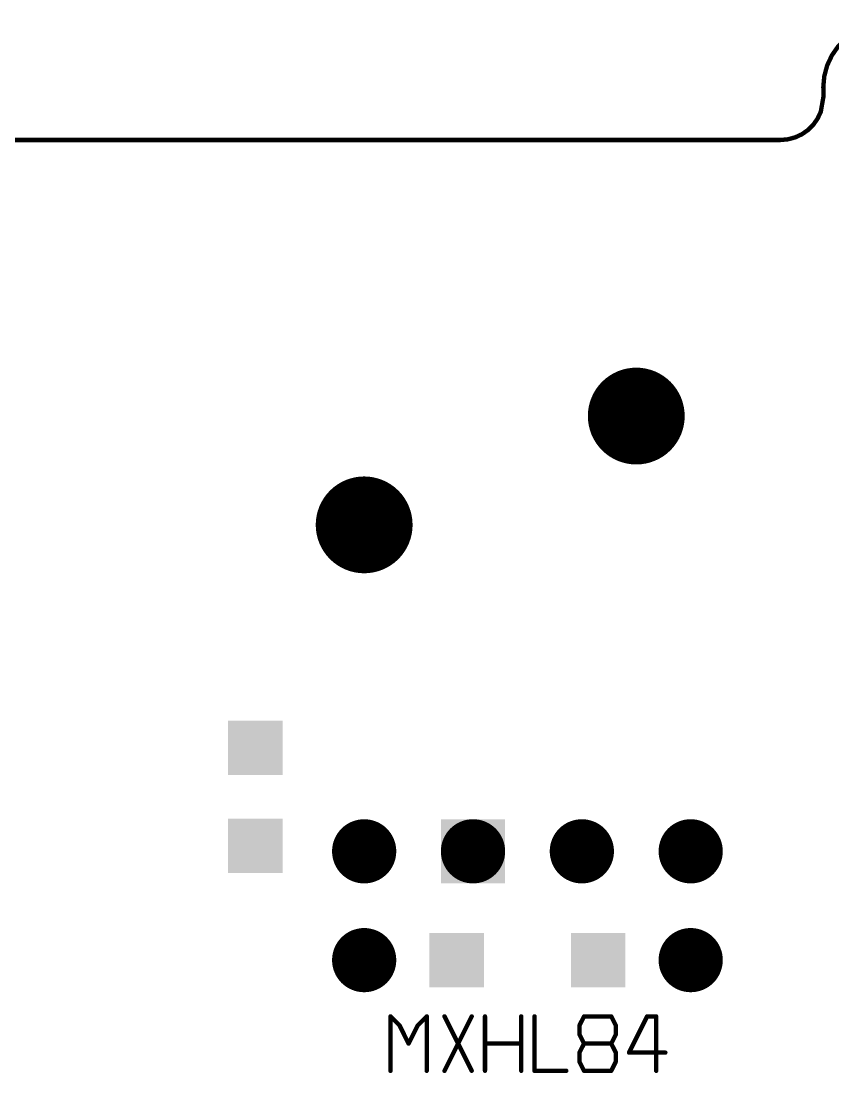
# Model space of a CAD drawing. Header units: millimetres. Extents: x 451 to 799, y 260 to 388.
# Drawn here: x 715.48 to 734.43, y 360.73 to 385.29 of the extents above; entities that cross this region are included whole.
import ezdxf

# ---------------------------------------------------------------- set-up
doc = ezdxf.new("R2010")
doc.units = ezdxf.units.MM
for name, color, linetype in [('3_A_', 4, 'Continuous'), ('4_A_', 54, 'Continuous'), ('5_A_', 7, 'Continuous'), ('8_A_', 3, 'Continuous')]:
    doc.layers.add(name, color=color, linetype=linetype)

# ---------------------------------------------------------------- blocks, each defined once
blk = doc.blocks.new('D24ROUND1_4986X1_4986')
blk.add_lwpolyline([(0.37465, 0, 0.7493, 0.7493, 1), (-0.37465, 0, 0.7493, 0.7493, 1), (0.37465, 0, 0.7493, 0.7493, 0)], format="xyseb")
blk = doc.blocks.new('D25ROUND2_2606X2_2606')
blk.add_lwpolyline([(0.56515, 0, 1.1303, 1.1303, 1), (-0.56515, 0, 1.1303, 1.1303, 1), (0.56515, 0, 1.1303, 1.1303, 0)], format="xyseb")
blk = doc.blocks.new('D16SQUARE1_27X1_27')
blk.add_solid([(-0.635, -0.635), (0.635, -0.635), (-0.635, 0.635), (0.635, 0.635)])
blk = doc.blocks.new('D41SQUARE1_4986X1_4986')
blk.add_solid([(-0.7493, -0.7493), (0.7493, -0.7493), (-0.7493, 0.7493), (0.7493, 0.7493)])

msp = doc.modelspace()

# ---------------------------------------------------------------- linework, layer by layer
at = {"layer": '5_A_'}
for points in [[(724.316, 361.843, 0.102, 0.102, 0), (724.105, 362.054, 0.102, 0.102, 0)], [(724.105, 362.054, 0.102, 0.102, 0), (724.105, 360.784, 0.102, 0.102, 0)], [(724.951, 362.054, 0.102, 0.102, 0), (724.74, 361.843, 0.102, 0.102, 0)], [(724.951, 360.784, 0.102, 0.102, 0), (724.951, 362.054, 0.102, 0.102, 0)], [(726, 360.784, 0.102, 0.102, 0), (725.365, 362.054, 0.102, 0.102, 0)], [(726, 362.054, 0.102, 0.102, 0), (725.365, 360.784, 0.102, 0.102, 0)], [(726.31, 360.784, 0.102, 0.102, 0), (726.31, 362.054, 0.102, 0.102, 0)], [(727.155, 360.784, 0.102, 0.102, 0), (727.155, 362.054, 0.102, 0.102, 0)], [(727.465, 360.784, 0.102, 0.102, 0), (727.465, 362.054, 0.102, 0.102, 0)], [(728.621, 362.054, 0.102, 0.102, 0), (728.514, 361.843, 0.102, 0.102, 0)], [(729.256, 362.054, 0.102, 0.102, 0), (728.621, 362.054, 0.102, 0.102, 0)], [(729.363, 361.843, 0.102, 0.102, 0), (729.256, 362.054, 0.102, 0.102, 0)], [(729.67, 361.208, 0.102, 0.102, 0), (730.094, 362.054, 0.102, 0.102, 0)], [(730.094, 362.054, 0.102, 0.102, 0), (730.305, 362.054, 0.102, 0.102, 0)], [(730.305, 362.054, 0.102, 0.102, 0), (730.305, 360.784, 0.102, 0.102, 0)], [(724.526, 361.419, 0.102, 0.102, 0), (724.316, 361.843, 0.102, 0.102, 0)], [(724.74, 361.843, 0.102, 0.102, 0), (724.526, 361.419, 0.102, 0.102, 0)], [(728.514, 361.843, 0.102, 0.102, 0), (728.514, 361.633, 0.102, 0.102, 0)], [(728.514, 361.633, 0.102, 0.102, 0), (728.621, 361.419, 0.102, 0.102, 0)], [(729.256, 361.419, 0.102, 0.102, 0), (729.363, 361.633, 0.102, 0.102, 0)], [(729.363, 361.633, 0.102, 0.102, 0), (729.363, 361.843, 0.102, 0.102, 0)], [(727.155, 361.419, 0.102, 0.102, 0), (726.31, 361.419, 0.102, 0.102, 0)], [(728.514, 361.208, 0.102, 0.102, 0), (728.621, 361.419, 0.102, 0.102, 0)], [(728.621, 361.419, 0.102, 0.102, 0), (729.256, 361.419, 0.102, 0.102, 0)], [(729.256, 361.419, 0.102, 0.102, 0), (729.363, 361.208, 0.102, 0.102, 0)], [(728.514, 360.998, 0.102, 0.102, 0), (728.514, 361.208, 0.102, 0.102, 0)], [(729.363, 361.208, 0.102, 0.102, 0), (729.363, 360.998, 0.102, 0.102, 0)], [(730.518, 361.208, 0.102, 0.102, 0), (729.67, 361.208, 0.102, 0.102, 0)], [(728.621, 360.784, 0.102, 0.102, 0), (728.514, 360.998, 0.102, 0.102, 0)], [(729.363, 360.998, 0.102, 0.102, 0), (729.256, 360.784, 0.102, 0.102, 0)], [(728.207, 360.784, 0.102, 0.102, 0), (727.465, 360.784, 0.102, 0.102, 0)], [(729.256, 360.784, 0.102, 0.102, 0), (728.621, 360.784, 0.102, 0.102, 0)]]:
    msp.add_lwpolyline(points, format="xyseb", dxfattribs=at)
for points in [[(724.079, 362.054, 0.0508, 0.0508, 1), (724.13, 362.054, 0.0508, 0.0508, 1), (724.079, 362.054, 0.0508, 0.0508, 0)], [(724.079, 362.054, 0.0508, 0.0508, 1), (724.13, 362.054, 0.0508, 0.0508, 1), (724.079, 362.054, 0.0508, 0.0508, 0)], [(724.079, 362.054, 0.0508, 0.0508, 1), (724.13, 362.054, 0.0508, 0.0508, 1), (724.079, 362.054, 0.0508, 0.0508, 0)], [(724.925, 362.054, 0.0508, 0.0508, 1), (724.976, 362.054, 0.0508, 0.0508, 1), (724.925, 362.054, 0.0508, 0.0508, 0)], [(724.925, 362.054, 0.0508, 0.0508, 1), (724.976, 362.054, 0.0508, 0.0508, 1), (724.925, 362.054, 0.0508, 0.0508, 0)], [(724.925, 362.054, 0.0508, 0.0508, 1), (724.976, 362.054, 0.0508, 0.0508, 1), (724.925, 362.054, 0.0508, 0.0508, 0)], [(725.339, 362.054, 0.0508, 0.0508, 1), (725.39, 362.054, 0.0508, 0.0508, 1), (725.339, 362.054, 0.0508, 0.0508, 0)], [(725.339, 362.054, 0.0508, 0.0508, 1), (725.39, 362.054, 0.0508, 0.0508, 1), (725.339, 362.054, 0.0508, 0.0508, 0)], [(725.974, 362.054, 0.0508, 0.0508, 1), (726.025, 362.054, 0.0508, 0.0508, 1), (725.974, 362.054, 0.0508, 0.0508, 0)], [(726.284, 362.054, 0.0508, 0.0508, 1), (726.335, 362.054, 0.0508, 0.0508, 1), (726.284, 362.054, 0.0508, 0.0508, 0)], [(726.284, 362.054, 0.0508, 0.0508, 1), (726.335, 362.054, 0.0508, 0.0508, 1), (726.284, 362.054, 0.0508, 0.0508, 0)], [(727.13, 362.054, 0.0508, 0.0508, 1), (727.181, 362.054, 0.0508, 0.0508, 1), (727.13, 362.054, 0.0508, 0.0508, 0)], [(727.13, 362.054, 0.0508, 0.0508, 1), (727.181, 362.054, 0.0508, 0.0508, 1), (727.13, 362.054, 0.0508, 0.0508, 0)], [(727.44, 362.054, 0.0508, 0.0508, 1), (727.491, 362.054, 0.0508, 0.0508, 1), (727.44, 362.054, 0.0508, 0.0508, 0)], [(727.44, 362.054, 0.0508, 0.0508, 1), (727.491, 362.054, 0.0508, 0.0508, 1), (727.44, 362.054, 0.0508, 0.0508, 0)], [(728.596, 362.054, 0.0508, 0.0508, 1), (728.646, 362.054, 0.0508, 0.0508, 1), (728.596, 362.054, 0.0508, 0.0508, 0)], [(728.596, 362.054, 0.0508, 0.0508, 1), (728.646, 362.054, 0.0508, 0.0508, 1), (728.596, 362.054, 0.0508, 0.0508, 0)], [(728.596, 362.054, 0.0508, 0.0508, 1), (728.646, 362.054, 0.0508, 0.0508, 1), (728.596, 362.054, 0.0508, 0.0508, 0)], [(729.231, 362.054, 0.0508, 0.0508, 1), (729.281, 362.054, 0.0508, 0.0508, 1), (729.231, 362.054, 0.0508, 0.0508, 0)], [(729.231, 362.054, 0.0508, 0.0508, 1), (729.281, 362.054, 0.0508, 0.0508, 1), (729.231, 362.054, 0.0508, 0.0508, 0)], [(729.231, 362.054, 0.0508, 0.0508, 1), (729.281, 362.054, 0.0508, 0.0508, 1), (729.231, 362.054, 0.0508, 0.0508, 0)], [(730.069, 362.054, 0.0508, 0.0508, 1), (730.12, 362.054, 0.0508, 0.0508, 1), (730.069, 362.054, 0.0508, 0.0508, 0)], [(730.069, 362.054, 0.0508, 0.0508, 1), (730.12, 362.054, 0.0508, 0.0508, 1), (730.069, 362.054, 0.0508, 0.0508, 0)], [(730.069, 362.054, 0.0508, 0.0508, 1), (730.12, 362.054, 0.0508, 0.0508, 1), (730.069, 362.054, 0.0508, 0.0508, 0)], [(730.28, 362.054, 0.0508, 0.0508, 1), (730.33, 362.054, 0.0508, 0.0508, 1), (730.28, 362.054, 0.0508, 0.0508, 0)], [(730.28, 362.054, 0.0508, 0.0508, 1), (730.33, 362.054, 0.0508, 0.0508, 1), (730.28, 362.054, 0.0508, 0.0508, 0)], [(730.28, 362.054, 0.0508, 0.0508, 1), (730.33, 362.054, 0.0508, 0.0508, 1), (730.28, 362.054, 0.0508, 0.0508, 0)], [(724.29, 361.843, 0.0508, 0.0508, 1), (724.341, 361.843, 0.0508, 0.0508, 1), (724.29, 361.843, 0.0508, 0.0508, 0)], [(724.29, 361.843, 0.0508, 0.0508, 1), (724.341, 361.843, 0.0508, 0.0508, 1), (724.29, 361.843, 0.0508, 0.0508, 0)], [(724.29, 361.843, 0.0508, 0.0508, 1), (724.341, 361.843, 0.0508, 0.0508, 1), (724.29, 361.843, 0.0508, 0.0508, 0)], [(724.714, 361.843, 0.0508, 0.0508, 1), (724.765, 361.843, 0.0508, 0.0508, 1), (724.714, 361.843, 0.0508, 0.0508, 0)], [(724.714, 361.843, 0.0508, 0.0508, 1), (724.765, 361.843, 0.0508, 0.0508, 1), (724.714, 361.843, 0.0508, 0.0508, 0)], [(724.714, 361.843, 0.0508, 0.0508, 1), (724.765, 361.843, 0.0508, 0.0508, 1), (724.714, 361.843, 0.0508, 0.0508, 0)], [(728.489, 361.843, 0.0508, 0.0508, 1), (728.54, 361.843, 0.0508, 0.0508, 1), (728.489, 361.843, 0.0508, 0.0508, 0)], [(728.489, 361.843, 0.0508, 0.0508, 1), (728.54, 361.843, 0.0508, 0.0508, 1), (728.489, 361.843, 0.0508, 0.0508, 0)], [(728.489, 361.843, 0.0508, 0.0508, 1), (728.54, 361.843, 0.0508, 0.0508, 1), (728.489, 361.843, 0.0508, 0.0508, 0)], [(728.489, 361.633, 0.0508, 0.0508, 1), (728.54, 361.633, 0.0508, 0.0508, 1), (728.489, 361.633, 0.0508, 0.0508, 0)], [(728.489, 361.633, 0.0508, 0.0508, 1), (728.54, 361.633, 0.0508, 0.0508, 1), (728.489, 361.633, 0.0508, 0.0508, 0)], [(728.489, 361.633, 0.0508, 0.0508, 1), (728.54, 361.633, 0.0508, 0.0508, 1), (728.489, 361.633, 0.0508, 0.0508, 0)], [(729.337, 361.843, 0.0508, 0.0508, 1), (729.388, 361.843, 0.0508, 0.0508, 1), (729.337, 361.843, 0.0508, 0.0508, 0)], [(729.337, 361.843, 0.0508, 0.0508, 1), (729.388, 361.843, 0.0508, 0.0508, 1), (729.337, 361.843, 0.0508, 0.0508, 0)], [(729.337, 361.843, 0.0508, 0.0508, 1), (729.388, 361.843, 0.0508, 0.0508, 1), (729.337, 361.843, 0.0508, 0.0508, 0)], [(729.337, 361.633, 0.0508, 0.0508, 1), (729.388, 361.633, 0.0508, 0.0508, 1), (729.337, 361.633, 0.0508, 0.0508, 0)], [(729.337, 361.633, 0.0508, 0.0508, 1), (729.388, 361.633, 0.0508, 0.0508, 1), (729.337, 361.633, 0.0508, 0.0508, 0)], [(729.337, 361.633, 0.0508, 0.0508, 1), (729.388, 361.633, 0.0508, 0.0508, 1), (729.337, 361.633, 0.0508, 0.0508, 0)], [(724.501, 361.419, 0.0508, 0.0508, 1), (724.552, 361.419, 0.0508, 0.0508, 1), (724.501, 361.419, 0.0508, 0.0508, 0)], [(724.501, 361.419, 0.0508, 0.0508, 1), (724.552, 361.419, 0.0508, 0.0508, 1), (724.501, 361.419, 0.0508, 0.0508, 0)], [(724.501, 361.419, 0.0508, 0.0508, 1), (724.552, 361.419, 0.0508, 0.0508, 1), (724.501, 361.419, 0.0508, 0.0508, 0)], [(726.284, 361.419, 0.0508, 0.0508, 1), (726.335, 361.419, 0.0508, 0.0508, 1), (726.284, 361.419, 0.0508, 0.0508, 0)], [(726.284, 361.419, 0.0508, 0.0508, 1), (726.335, 361.419, 0.0508, 0.0508, 1), (726.284, 361.419, 0.0508, 0.0508, 0)], [(727.13, 361.419, 0.0508, 0.0508, 1), (727.181, 361.419, 0.0508, 0.0508, 1), (727.13, 361.419, 0.0508, 0.0508, 0)], [(728.596, 361.419, 0.0508, 0.0508, 1), (728.646, 361.419, 0.0508, 0.0508, 1), (728.596, 361.419, 0.0508, 0.0508, 0)], [(728.596, 361.419, 0.0508, 0.0508, 1), (728.646, 361.419, 0.0508, 0.0508, 1), (728.596, 361.419, 0.0508, 0.0508, 0)], [(728.596, 361.419, 0.0508, 0.0508, 1), (728.646, 361.419, 0.0508, 0.0508, 1), (728.596, 361.419, 0.0508, 0.0508, 0)], [(728.596, 361.419, 0.0508, 0.0508, 1), (728.646, 361.419, 0.0508, 0.0508, 1), (728.596, 361.419, 0.0508, 0.0508, 0)], [(728.596, 361.419, 0.0508, 0.0508, 1), (728.646, 361.419, 0.0508, 0.0508, 1), (728.596, 361.419, 0.0508, 0.0508, 0)], [(729.231, 361.419, 0.0508, 0.0508, 1), (729.281, 361.419, 0.0508, 0.0508, 1), (729.231, 361.419, 0.0508, 0.0508, 0)], [(729.231, 361.419, 0.0508, 0.0508, 1), (729.281, 361.419, 0.0508, 0.0508, 1), (729.231, 361.419, 0.0508, 0.0508, 0)], [(729.231, 361.419, 0.0508, 0.0508, 1), (729.281, 361.419, 0.0508, 0.0508, 1), (729.231, 361.419, 0.0508, 0.0508, 0)], [(729.231, 361.419, 0.0508, 0.0508, 1), (729.281, 361.419, 0.0508, 0.0508, 1), (729.231, 361.419, 0.0508, 0.0508, 0)], [(728.489, 361.208, 0.0508, 0.0508, 1), (728.54, 361.208, 0.0508, 0.0508, 1), (728.489, 361.208, 0.0508, 0.0508, 0)], [(728.489, 361.208, 0.0508, 0.0508, 1), (728.54, 361.208, 0.0508, 0.0508, 1), (728.489, 361.208, 0.0508, 0.0508, 0)], [(728.489, 361.208, 0.0508, 0.0508, 1), (728.54, 361.208, 0.0508, 0.0508, 1), (728.489, 361.208, 0.0508, 0.0508, 0)], [(729.337, 361.208, 0.0508, 0.0508, 1), (729.388, 361.208, 0.0508, 0.0508, 1), (729.337, 361.208, 0.0508, 0.0508, 0)], [(729.337, 361.208, 0.0508, 0.0508, 1), (729.388, 361.208, 0.0508, 0.0508, 1), (729.337, 361.208, 0.0508, 0.0508, 0)], [(729.337, 361.208, 0.0508, 0.0508, 1), (729.388, 361.208, 0.0508, 0.0508, 1), (729.337, 361.208, 0.0508, 0.0508, 0)], [(729.645, 361.208, 0.0508, 0.0508, 1), (729.695, 361.208, 0.0508, 0.0508, 1), (729.645, 361.208, 0.0508, 0.0508, 0)], [(729.645, 361.208, 0.0508, 0.0508, 1), (729.695, 361.208, 0.0508, 0.0508, 1), (729.645, 361.208, 0.0508, 0.0508, 0)], [(729.645, 361.208, 0.0508, 0.0508, 1), (729.695, 361.208, 0.0508, 0.0508, 1), (729.645, 361.208, 0.0508, 0.0508, 0)], [(730.493, 361.208, 0.0508, 0.0508, 1), (730.544, 361.208, 0.0508, 0.0508, 1), (730.493, 361.208, 0.0508, 0.0508, 0)], [(728.489, 360.998, 0.0508, 0.0508, 1), (728.54, 360.998, 0.0508, 0.0508, 1), (728.489, 360.998, 0.0508, 0.0508, 0)], [(728.489, 360.998, 0.0508, 0.0508, 1), (728.54, 360.998, 0.0508, 0.0508, 1), (728.489, 360.998, 0.0508, 0.0508, 0)], [(728.489, 360.998, 0.0508, 0.0508, 1), (728.54, 360.998, 0.0508, 0.0508, 1), (728.489, 360.998, 0.0508, 0.0508, 0)], [(729.337, 360.998, 0.0508, 0.0508, 1), (729.388, 360.998, 0.0508, 0.0508, 1), (729.337, 360.998, 0.0508, 0.0508, 0)], [(729.337, 360.998, 0.0508, 0.0508, 1), (729.388, 360.998, 0.0508, 0.0508, 1), (729.337, 360.998, 0.0508, 0.0508, 0)], [(729.337, 360.998, 0.0508, 0.0508, 1), (729.388, 360.998, 0.0508, 0.0508, 1), (729.337, 360.998, 0.0508, 0.0508, 0)], [(724.079, 360.784, 0.0508, 0.0508, 1), (724.13, 360.784, 0.0508, 0.0508, 1), (724.079, 360.784, 0.0508, 0.0508, 0)], [(724.079, 360.784, 0.0508, 0.0508, 1), (724.13, 360.784, 0.0508, 0.0508, 1), (724.079, 360.784, 0.0508, 0.0508, 0)], [(724.925, 360.784, 0.0508, 0.0508, 1), (724.976, 360.784, 0.0508, 0.0508, 1), (724.925, 360.784, 0.0508, 0.0508, 0)], [(725.339, 360.784, 0.0508, 0.0508, 1), (725.39, 360.784, 0.0508, 0.0508, 1), (725.339, 360.784, 0.0508, 0.0508, 0)], [(725.339, 360.784, 0.0508, 0.0508, 1), (725.39, 360.784, 0.0508, 0.0508, 1), (725.339, 360.784, 0.0508, 0.0508, 0)], [(725.974, 360.784, 0.0508, 0.0508, 1), (726.025, 360.784, 0.0508, 0.0508, 1), (725.974, 360.784, 0.0508, 0.0508, 0)], [(726.284, 360.784, 0.0508, 0.0508, 1), (726.335, 360.784, 0.0508, 0.0508, 1), (726.284, 360.784, 0.0508, 0.0508, 0)], [(727.13, 360.784, 0.0508, 0.0508, 1), (727.181, 360.784, 0.0508, 0.0508, 1), (727.13, 360.784, 0.0508, 0.0508, 0)], [(727.44, 360.784, 0.0508, 0.0508, 1), (727.491, 360.784, 0.0508, 0.0508, 1), (727.44, 360.784, 0.0508, 0.0508, 0)], [(727.44, 360.784, 0.0508, 0.0508, 1), (727.491, 360.784, 0.0508, 0.0508, 1), (727.44, 360.784, 0.0508, 0.0508, 0)], [(727.44, 360.784, 0.0508, 0.0508, 1), (727.491, 360.784, 0.0508, 0.0508, 1), (727.44, 360.784, 0.0508, 0.0508, 0)], [(728.182, 360.784, 0.0508, 0.0508, 1), (728.232, 360.784, 0.0508, 0.0508, 1), (728.182, 360.784, 0.0508, 0.0508, 0)], [(728.596, 360.784, 0.0508, 0.0508, 1), (728.646, 360.784, 0.0508, 0.0508, 1), (728.596, 360.784, 0.0508, 0.0508, 0)], [(728.596, 360.784, 0.0508, 0.0508, 1), (728.646, 360.784, 0.0508, 0.0508, 1), (728.596, 360.784, 0.0508, 0.0508, 0)], [(728.596, 360.784, 0.0508, 0.0508, 1), (728.646, 360.784, 0.0508, 0.0508, 1), (728.596, 360.784, 0.0508, 0.0508, 0)], [(729.231, 360.784, 0.0508, 0.0508, 1), (729.281, 360.784, 0.0508, 0.0508, 1), (729.231, 360.784, 0.0508, 0.0508, 0)], [(729.231, 360.784, 0.0508, 0.0508, 1), (729.281, 360.784, 0.0508, 0.0508, 1), (729.231, 360.784, 0.0508, 0.0508, 0)], [(729.231, 360.784, 0.0508, 0.0508, 1), (729.281, 360.784, 0.0508, 0.0508, 1), (729.231, 360.784, 0.0508, 0.0508, 0)], [(730.28, 360.784, 0.0508, 0.0508, 1), (730.33, 360.784, 0.0508, 0.0508, 1), (730.28, 360.784, 0.0508, 0.0508, 0)], [(730.28, 360.784, 0.0508, 0.0508, 1), (730.33, 360.784, 0.0508, 0.0508, 1), (730.28, 360.784, 0.0508, 0.0508, 0)]]:
    msp.add_lwpolyline(points, format="xyseb", close=True, dxfattribs=at)
at = {"layer": '8_A_'}
for points in [[(735.705, 385.237, 0.102, 0.102, 0), (735.444, 385.214, 0.102, 0.102, 0), (735.192, 385.146, 0.102, 0.102, 0), (734.954, 385.036, 0.102, 0.102, 0), (734.74, 384.886, 0.102, 0.102, 0), (734.555, 384.701, 0.102, 0.102, 0), (734.405, 384.486, 0.102, 0.102, 0), (734.294, 384.249, 0.102, 0.102, 0), (734.227, 383.996, 0.102, 0.102, 0), (734.204, 383.736, 0.102, 0.102, 0)], [(734.206, 383.736, 0.102, 0.102, 0), (734.206, 383.512, 0.102, 0.102, 0)], [(733.206, 382.511, 0.102, 0.102, 0), (733.379, 382.527, 0.102, 0.102, 0), (733.548, 382.572, 0.102, 0.102, 0), (733.706, 382.645, 0.102, 0.102, 0), (733.849, 382.745, 0.102, 0.102, 0), (733.972, 382.869, 0.102, 0.102, 0), (734.072, 383.012, 0.102, 0.102, 0), (734.146, 383.17, 0.102, 0.102, 0), (734.206, 383.512, 0.102, 0.102, 0)], [(733.206, 382.511, 0.102, 0.102, 0), (702.286, 382.511, 0.102, 0.102, 0)]]:
    msp.add_lwpolyline(points, format="xyseb", dxfattribs=at)
for points in [[(734.178, 383.736, 0.0508, 0.0508, 1), (734.229, 383.736, 0.0508, 0.0508, 1), (734.178, 383.736, 0.0508, 0.0508, 0)], [(734.181, 383.736, 0.0508, 0.0508, 1), (734.232, 383.736, 0.0508, 0.0508, 1), (734.181, 383.736, 0.0508, 0.0508, 0)], [(734.181, 383.512, 0.0508, 0.0508, 1), (734.232, 383.512, 0.0508, 0.0508, 1), (734.181, 383.512, 0.0508, 0.0508, 0)], [(734.181, 383.512, 0.0508, 0.0508, 1), (734.232, 383.512, 0.0508, 0.0508, 1), (734.181, 383.512, 0.0508, 0.0508, 0)], [(734.181, 383.512, 0.0508, 0.0508, 1), (734.232, 383.512, 0.0508, 0.0508, 1), (734.181, 383.512, 0.0508, 0.0508, 0)], [(733.18, 382.511, 0.0508, 0.0508, 1), (733.231, 382.511, 0.0508, 0.0508, 1), (733.18, 382.511, 0.0508, 0.0508, 0)], [(733.18, 382.511, 0.0508, 0.0508, 1), (733.231, 382.511, 0.0508, 0.0508, 1), (733.18, 382.511, 0.0508, 0.0508, 0)]]:
    msp.add_lwpolyline(points, format="xyseb", close=True, dxfattribs=at)

# ---------------------------------------------------------------- block references
at = {"layer": '3_A_'}
for name, p in [('D25ROUND2_2606X2_2606', (729.84, 376.067)), ('D25ROUND2_2606X2_2606', (723.49, 373.527)), ('D24ROUND1_4986X1_4986', (723.49, 365.907)), ('D24ROUND1_4986X1_4986', (726.03, 365.907)), ('D24ROUND1_4986X1_4986', (728.57, 365.907)), ('D24ROUND1_4986X1_4986', (731.11, 365.907)), ('D24ROUND1_4986X1_4986', (723.49, 363.367)), ('D24ROUND1_4986X1_4986', (731.11, 363.367))]:
    msp.add_blockref(name, p, dxfattribs=at)
at = {"layer": '4_A_'}
for name, p in [('D25ROUND2_2606X2_2606', (729.84, 376.067)), ('D25ROUND2_2606X2_2606', (723.49, 373.527)), ('D16SQUARE1_27X1_27', (720.95, 368.32)), ('D16SQUARE1_27X1_27', (720.95, 366.034)), ('D24ROUND1_4986X1_4986', (723.49, 365.907)), ('D41SQUARE1_4986X1_4986', (726.03, 365.907)), ('D24ROUND1_4986X1_4986', (728.57, 365.907)), ('D24ROUND1_4986X1_4986', (731.11, 365.907)), ('D24ROUND1_4986X1_4986', (723.49, 363.367)), ('D16SQUARE1_27X1_27', (725.649, 363.367)), ('D16SQUARE1_27X1_27', (728.951, 363.367)), ('D24ROUND1_4986X1_4986', (731.11, 363.367))]:
    msp.add_blockref(name, p, dxfattribs=at)

doc.saveas('drawing.dxf')
